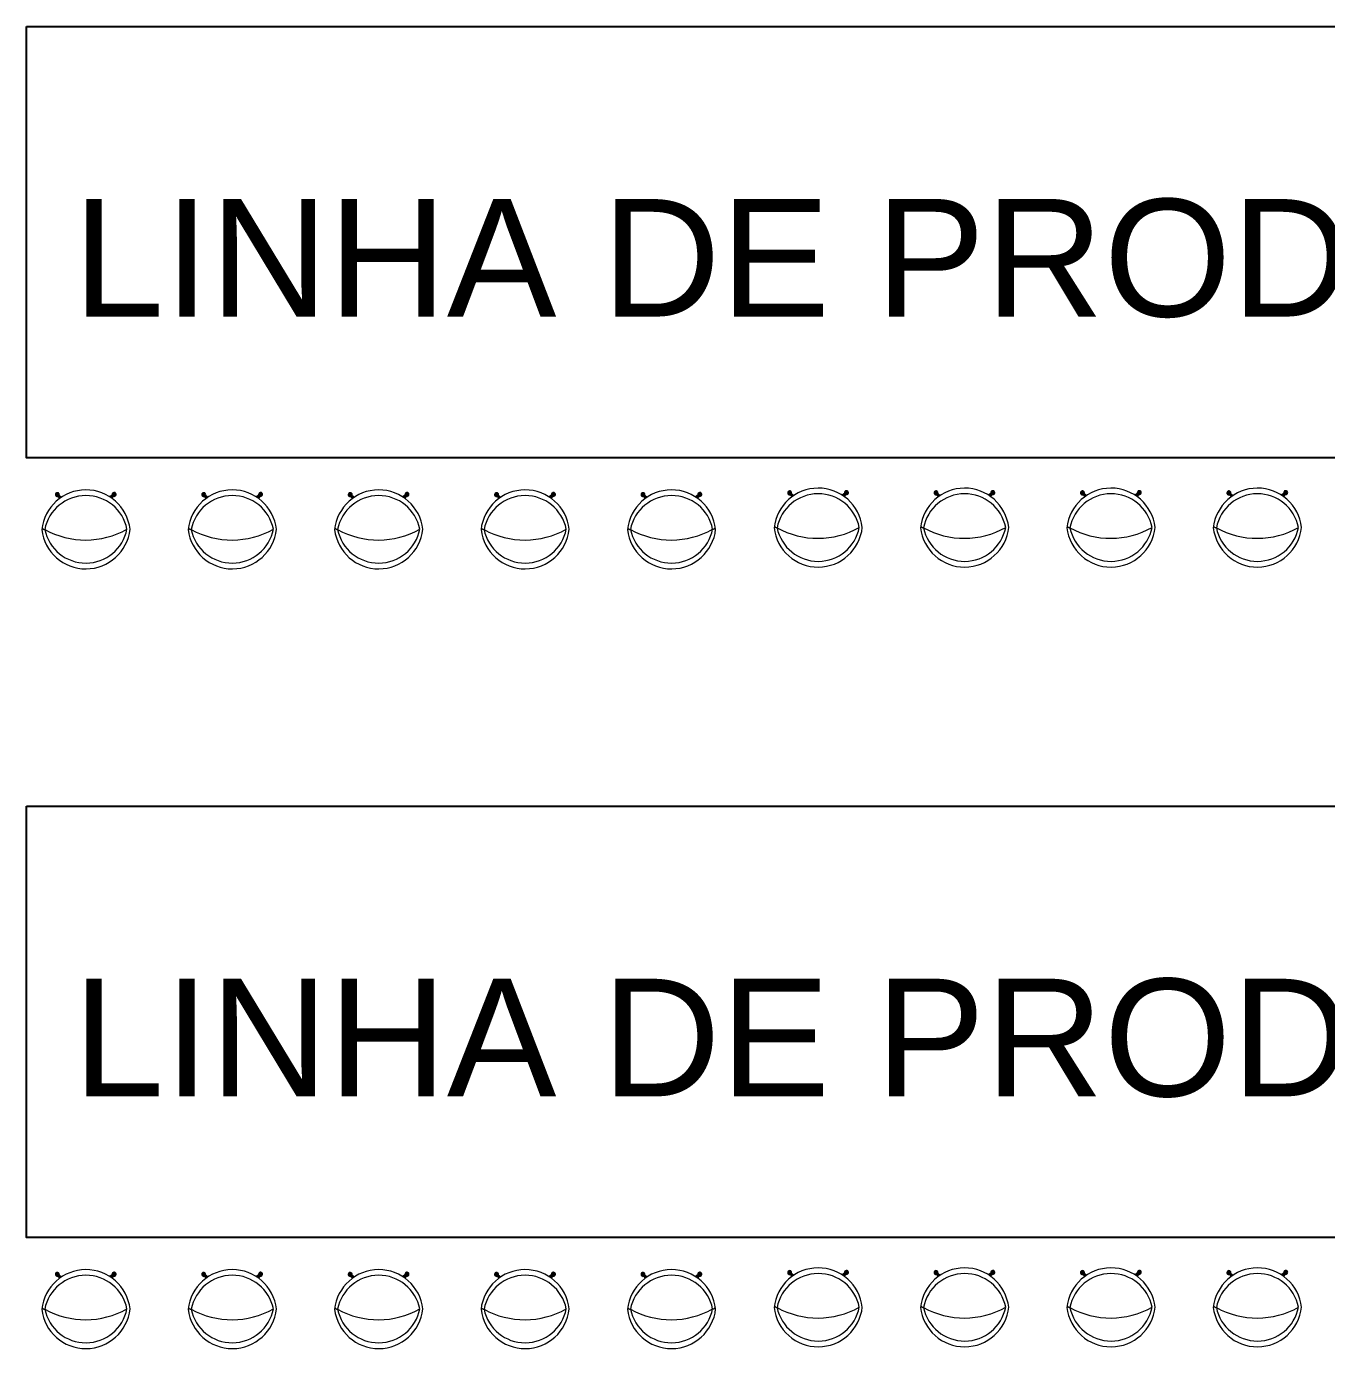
# Model space of a CAD drawing. Header units: metres. Extents: x 257 to 767, y -173 to 1.
# Drawn here: x 321.14 to 326.74, y -105.9 to -100.21 of the extents above; entities that cross this region are included whole.
import ezdxf

# ---------------------------------------------------------------- set-up
doc = ezdxf.new("R2010")
doc.units = ezdxf.units.M
doc.header["$LTSCALE"] = 10
doc.linetypes.add('HIDDEN2', pattern=[4.7625, 3.175, -1.5875])
doc.layers.get('0').update_dxf_attribs({"color": 254})
doc.layers.add('ELETEXTO LUMINÁRIAS', color=254, linetype='Continuous')
doc.layers.add('estofado', color=7, linetype='Continuous', lineweight=25)
doc.styles.add('ARIAL', font='')
doc.styles.get('ARIAL').set_extended_font_data('Arial')

msp = doc.modelspace()

# ---------------------------------------------------------------- hatches: boundary and pattern name
at = {"layer": 'estofado', "linetype": 'ByBlock', "lineweight": 5, "ltscale": 0.2}
h = msp.add_hatch(color=254, dxfattribs=at)
h.dxf.hatch_style = 1
h.set_gradient(color1=(193, 199, 200), one_color=1, tint=1, name='SPHERICAL')
h.paths.add_polyline_path([(324.4279, -102.2142, 0.86376), (324.424, -102.2182), (324.4291, -102.2246, -4.344732), (324.4343, -102.2193)])
h = msp.add_hatch(color=254, dxfattribs=at)
h.dxf.hatch_style = 1
h.set_gradient(color1=(193, 199, 200), one_color=1, tint=1, name='SPHERICAL')
h.paths.add_polyline_path([(324.6629, -102.2183), (324.6693, -102.2132, -0.86376), (324.6733, -102.2171), (324.6682, -102.2235, 4.344732)])
h = msp.add_hatch(color=254, dxfattribs=at)
h.dxf.hatch_style = 1
h.set_gradient(color1=(193, 199, 200), one_color=1, tint=1, name='SPHERICAL')
h.paths.add_polyline_path([(325.0586, -102.2142, 0.86376), (325.0547, -102.2182), (325.0598, -102.2246, -4.344732), (325.065, -102.2193)])
h = msp.add_hatch(color=254, dxfattribs=at)
h.dxf.hatch_style = 1
h.set_gradient(color1=(193, 199, 200), one_color=1, tint=1, name='SPHERICAL')
h.paths.add_polyline_path([(325.2936, -102.2183), (325.3, -102.2132, -0.86376), (325.304, -102.2171), (325.2989, -102.2235, 4.344732)])
h = msp.add_hatch(color=254, dxfattribs=at)
h.dxf.hatch_style = 1
h.set_gradient(color1=(193, 199, 200), one_color=1, tint=1, name='SPHERICAL')
h.paths.add_polyline_path([(325.6893, -102.2142, 0.86376), (325.6853, -102.2182), (325.6905, -102.2246, -4.344732), (325.6957, -102.2193)])
h = msp.add_hatch(color=254, dxfattribs=at)
h.dxf.hatch_style = 1
h.set_gradient(color1=(193, 199, 200), one_color=1, tint=1, name='SPHERICAL')
h.paths.add_polyline_path([(325.9243, -102.2183), (325.9307, -102.2132, -0.86376), (325.9347, -102.2171), (325.9296, -102.2235, 4.344732)])
h = msp.add_hatch(color=254, dxfattribs=at)
h.dxf.hatch_style = 1
h.set_gradient(color1=(193, 199, 200), one_color=1, tint=1, name='SPHERICAL')
h.paths.add_polyline_path([(326.32, -102.2142, 0.86376), (326.316, -102.2182), (326.3211, -102.2246, -4.344732), (326.3264, -102.2193)])
h = msp.add_hatch(color=254, dxfattribs=at)
h.dxf.hatch_style = 1
h.set_gradient(color1=(193, 199, 200), one_color=1, tint=1, name='SPHERICAL')
h.paths.add_polyline_path([(326.555, -102.2183), (326.5613, -102.2132, -0.86376), (326.5653, -102.2171), (326.5603, -102.2235, 4.344732)])
h = msp.add_hatch(color=254, dxfattribs=at)
h.dxf.hatch_style = 1
h.set_gradient(color1=(193, 199, 200), one_color=1, tint=1, name='SPHERICAL')
h.paths.add_polyline_path([(321.2736, -102.2217, 0.86376), (321.2696, -102.2257), (321.2747, -102.2321, -4.344732), (321.28, -102.2268)])
h = msp.add_hatch(color=254, dxfattribs=at)
h.dxf.hatch_style = 1
h.set_gradient(color1=(193, 199, 200), one_color=1, tint=1)
h.paths.add_polyline_path([(321.2816, -102.2408, -0.013586), (321.2902, -102.2348), (321.2736, -102.2217, 0.86376), (321.2696, -102.2257)])
h = msp.add_hatch(color=254, dxfattribs=at)
h.dxf.hatch_style = 1
h.set_gradient(color1=(193, 199, 200), one_color=1, tint=1)
h.paths.add_polyline_path([(321.4984, -102.2339, -0.013586), (321.507, -102.2398), (321.5189, -102.2247, 0.86376), (321.5149, -102.2207)])
h = msp.add_hatch(color=254, dxfattribs=at)
h.dxf.hatch_style = 1
h.set_gradient(color1=(193, 199, 200), one_color=1, tint=1, name='SPHERICAL')
h.paths.add_polyline_path([(321.5086, -102.2258), (321.5149, -102.2207, -0.86376), (321.5189, -102.2247), (321.5139, -102.2311, 4.344732)])
h = msp.add_hatch(color=254, dxfattribs=at)
h.dxf.hatch_style = 1
h.set_gradient(color1=(193, 199, 200), one_color=1, tint=1, name='SPHERICAL')
h.paths.add_polyline_path([(321.9042, -102.2217, 0.86376), (321.9003, -102.2257), (321.9054, -102.2321, -4.344732), (321.9107, -102.2268)])
h = msp.add_hatch(color=254, dxfattribs=at)
h.dxf.hatch_style = 1
h.set_gradient(color1=(193, 199, 200), one_color=1, tint=1)
h.paths.add_polyline_path([(321.9123, -102.2408, -0.013586), (321.9209, -102.2348), (321.9042, -102.2217, 0.86376), (321.9003, -102.2257)])
h = msp.add_hatch(color=254, dxfattribs=at)
h.dxf.hatch_style = 1
h.set_gradient(color1=(193, 199, 200), one_color=1, tint=1)
h.paths.add_polyline_path([(322.1291, -102.2339, -0.013586), (322.1377, -102.2398), (322.1496, -102.2247, 0.86376), (322.1456, -102.2207)])
h = msp.add_hatch(color=254, dxfattribs=at)
h.dxf.hatch_style = 1
h.set_gradient(color1=(193, 199, 200), one_color=1, tint=1, name='SPHERICAL')
h.paths.add_polyline_path([(322.1392, -102.2258), (322.1456, -102.2207, -0.86376), (322.1496, -102.2247), (322.1445, -102.2311, 4.344732)])
h = msp.add_hatch(color=254, dxfattribs=at)
h.dxf.hatch_style = 1
h.set_gradient(color1=(193, 199, 200), one_color=1, tint=1, name='SPHERICAL')
h.paths.add_polyline_path([(322.5349, -102.2217, 0.86376), (322.531, -102.2257), (322.5361, -102.2321, -4.344732), (322.5413, -102.2268)])
h = msp.add_hatch(color=254, dxfattribs=at)
h.dxf.hatch_style = 1
h.set_gradient(color1=(193, 199, 200), one_color=1, tint=1)
h.paths.add_polyline_path([(322.543, -102.2408, -0.013586), (322.5515, -102.2348), (322.5349, -102.2217, 0.86376), (322.531, -102.2257)])
h = msp.add_hatch(color=254, dxfattribs=at)
h.dxf.hatch_style = 1
h.set_gradient(color1=(193, 199, 200), one_color=1, tint=1)
h.paths.add_polyline_path([(322.7598, -102.2339, -0.013586), (322.7684, -102.2398), (322.7803, -102.2247, 0.86376), (322.7763, -102.2207)])
h = msp.add_hatch(color=254, dxfattribs=at)
h.dxf.hatch_style = 1
h.set_gradient(color1=(193, 199, 200), one_color=1, tint=1, name='SPHERICAL')
h.paths.add_polyline_path([(322.7699, -102.2258), (322.7763, -102.2207, -0.86376), (322.7803, -102.2247), (322.7752, -102.2311, 4.344732)])
h = msp.add_hatch(color=254, dxfattribs=at)
h.dxf.hatch_style = 1
h.set_gradient(color1=(193, 199, 200), one_color=1, tint=1, name='SPHERICAL')
h.paths.add_polyline_path([(323.1656, -102.2217, 0.86376), (323.1617, -102.2257), (323.1668, -102.2321, -4.344732), (323.172, -102.2268)])
h = msp.add_hatch(color=254, dxfattribs=at)
h.dxf.hatch_style = 1
h.set_gradient(color1=(193, 199, 200), one_color=1, tint=1)
h.paths.add_polyline_path([(323.1737, -102.2408, -0.013586), (323.1822, -102.2348), (323.1656, -102.2217, 0.86376), (323.1617, -102.2257)])
h = msp.add_hatch(color=254, dxfattribs=at)
h.dxf.hatch_style = 1
h.set_gradient(color1=(193, 199, 200), one_color=1, tint=1)
h.paths.add_polyline_path([(323.3905, -102.2339, -0.013586), (323.399, -102.2398), (323.411, -102.2247, 0.86376), (323.407, -102.2207)])
h = msp.add_hatch(color=254, dxfattribs=at)
h.dxf.hatch_style = 1
h.set_gradient(color1=(193, 199, 200), one_color=1, tint=1, name='SPHERICAL')
h.paths.add_polyline_path([(323.4006, -102.2258), (323.407, -102.2207, -0.86376), (323.411, -102.2247), (323.4059, -102.2311, 4.344732)])
h = msp.add_hatch(color=254, dxfattribs=at)
h.dxf.hatch_style = 1
h.set_gradient(color1=(193, 199, 200), one_color=1, tint=1, name='SPHERICAL')
h.paths.add_polyline_path([(323.7963, -102.2217, 0.86376), (323.7923, -102.2257), (323.7974, -102.2321, -4.344732), (323.8027, -102.2268)])
h = msp.add_hatch(color=254, dxfattribs=at)
h.dxf.hatch_style = 1
h.set_gradient(color1=(193, 199, 200), one_color=1, tint=1)
h.paths.add_polyline_path([(323.8044, -102.2408, -0.013586), (323.8129, -102.2348), (323.7963, -102.2217, 0.86376), (323.7923, -102.2257)])
h = msp.add_hatch(color=254, dxfattribs=at)
h.dxf.hatch_style = 1
h.set_gradient(color1=(193, 199, 200), one_color=1, tint=1)
h.paths.add_polyline_path([(324.0212, -102.2339, -0.013586), (324.0297, -102.2398), (324.0416, -102.2247, 0.86376), (324.0377, -102.2207)])
h = msp.add_hatch(color=254, dxfattribs=at)
h.dxf.hatch_style = 1
h.set_gradient(color1=(193, 199, 200), one_color=1, tint=1, name='SPHERICAL')
h.paths.add_polyline_path([(324.0313, -102.2258), (324.0377, -102.2207, -0.86376), (324.0416, -102.2247), (324.0366, -102.2311, 4.344732)])
h = msp.add_hatch(color=254, dxfattribs=at)
h.dxf.hatch_style = 1
h.set_gradient(color1=(193, 199, 200), one_color=1, tint=1)
h.paths.add_polyline_path([(324.436, -102.2332, -0.013586), (324.4446, -102.2273), (324.4279, -102.2142, 0.86376), (324.424, -102.2182)])
h = msp.add_hatch(color=254, dxfattribs=at)
h.dxf.hatch_style = 1
h.set_gradient(color1=(193, 199, 200), one_color=1, tint=1)
h.paths.add_polyline_path([(324.6528, -102.2264, -0.013586), (324.6614, -102.2323), (324.6733, -102.2171, 0.86376), (324.6693, -102.2132)])
h = msp.add_hatch(color=254, dxfattribs=at)
h.dxf.hatch_style = 1
h.set_gradient(color1=(193, 199, 200), one_color=1, tint=1)
h.paths.add_polyline_path([(325.0667, -102.2332, -0.013586), (325.0752, -102.2273), (325.0586, -102.2142, 0.86376), (325.0547, -102.2182)])
h = msp.add_hatch(color=254, dxfattribs=at)
h.dxf.hatch_style = 1
h.set_gradient(color1=(193, 199, 200), one_color=1, tint=1)
h.paths.add_polyline_path([(325.2835, -102.2264, -0.013586), (325.2921, -102.2323), (325.304, -102.2171, 0.86376), (325.3, -102.2132)])
h = msp.add_hatch(color=254, dxfattribs=at)
h.dxf.hatch_style = 1
h.set_gradient(color1=(193, 199, 200), one_color=1, tint=1)
h.paths.add_polyline_path([(325.6974, -102.2332, -0.013586), (325.7059, -102.2273), (325.6893, -102.2142, 0.86376), (325.6853, -102.2182)])
h = msp.add_hatch(color=254, dxfattribs=at)
h.dxf.hatch_style = 1
h.set_gradient(color1=(193, 199, 200), one_color=1, tint=1)
h.paths.add_polyline_path([(325.9142, -102.2264, -0.013586), (325.9227, -102.2323), (325.9347, -102.2171, 0.86376), (325.9307, -102.2132)])
h = msp.add_hatch(color=254, dxfattribs=at)
h.dxf.hatch_style = 1
h.set_gradient(color1=(193, 199, 200), one_color=1, tint=1)
h.paths.add_polyline_path([(326.3281, -102.2332, -0.013586), (326.3366, -102.2273), (326.32, -102.2142, 0.86376), (326.316, -102.2182)])
h = msp.add_hatch(color=254, dxfattribs=at)
h.dxf.hatch_style = 1
h.set_gradient(color1=(193, 199, 200), one_color=1, tint=1)
h.paths.add_polyline_path([(326.5448, -102.2264, -0.013586), (326.5534, -102.2323), (326.5653, -102.2171, 0.86376), (326.5613, -102.2132)])
h = msp.add_hatch(color=254, dxfattribs=at)
h.dxf.hatch_style = 1
h.set_gradient(color1=(193, 199, 200), one_color=1, tint=1, name='SPHERICAL')
h.paths.add_polyline_path([(324.4279, -105.5724, 0.86376), (324.424, -105.5764), (324.4291, -105.5828, -4.344732), (324.4343, -105.5775)])
h = msp.add_hatch(color=254, dxfattribs=at)
h.dxf.hatch_style = 1
h.set_gradient(color1=(193, 199, 200), one_color=1, tint=1)
h.paths.add_polyline_path([(324.436, -105.5914, -0.013586), (324.4446, -105.5855), (324.4279, -105.5724, 0.86376), (324.424, -105.5764)])
h = msp.add_hatch(color=254, dxfattribs=at)
h.dxf.hatch_style = 1
h.set_gradient(color1=(193, 199, 200), one_color=1, tint=1)
h.paths.add_polyline_path([(324.6528, -105.5846, -0.013586), (324.6614, -105.5905), (324.6733, -105.5753, 0.86376), (324.6693, -105.5714)])
h = msp.add_hatch(color=254, dxfattribs=at)
h.dxf.hatch_style = 1
h.set_gradient(color1=(193, 199, 200), one_color=1, tint=1, name='SPHERICAL')
h.paths.add_polyline_path([(324.6629, -105.5765), (324.6693, -105.5714, -0.86376), (324.6733, -105.5753), (324.6682, -105.5817, 4.344732)])
h = msp.add_hatch(color=254, dxfattribs=at)
h.dxf.hatch_style = 1
h.set_gradient(color1=(193, 199, 200), one_color=1, tint=1, name='SPHERICAL')
h.paths.add_polyline_path([(325.0586, -105.5724, 0.86376), (325.0547, -105.5764), (325.0598, -105.5828, -4.344732), (325.065, -105.5775)])
h = msp.add_hatch(color=254, dxfattribs=at)
h.dxf.hatch_style = 1
h.set_gradient(color1=(193, 199, 200), one_color=1, tint=1)
h.paths.add_polyline_path([(325.0667, -105.5914, -0.013586), (325.0752, -105.5855), (325.0586, -105.5724, 0.86376), (325.0547, -105.5764)])
h = msp.add_hatch(color=254, dxfattribs=at)
h.dxf.hatch_style = 1
h.set_gradient(color1=(193, 199, 200), one_color=1, tint=1)
h.paths.add_polyline_path([(325.2835, -105.5846, -0.013586), (325.2921, -105.5905), (325.304, -105.5753, 0.86376), (325.3, -105.5714)])
h = msp.add_hatch(color=254, dxfattribs=at)
h.dxf.hatch_style = 1
h.set_gradient(color1=(193, 199, 200), one_color=1, tint=1, name='SPHERICAL')
h.paths.add_polyline_path([(325.2936, -105.5765), (325.3, -105.5714, -0.86376), (325.304, -105.5753), (325.2989, -105.5817, 4.344732)])
h = msp.add_hatch(color=254, dxfattribs=at)
h.dxf.hatch_style = 1
h.set_gradient(color1=(193, 199, 200), one_color=1, tint=1, name='SPHERICAL')
h.paths.add_polyline_path([(325.6893, -105.5724, 0.86376), (325.6853, -105.5764), (325.6905, -105.5828, -4.344732), (325.6957, -105.5775)])
h = msp.add_hatch(color=254, dxfattribs=at)
h.dxf.hatch_style = 1
h.set_gradient(color1=(193, 199, 200), one_color=1, tint=1)
h.paths.add_polyline_path([(325.6974, -105.5914, -0.013586), (325.7059, -105.5855), (325.6893, -105.5724, 0.86376), (325.6853, -105.5764)])
h = msp.add_hatch(color=254, dxfattribs=at)
h.dxf.hatch_style = 1
h.set_gradient(color1=(193, 199, 200), one_color=1, tint=1)
h.paths.add_polyline_path([(325.9142, -105.5846, -0.013586), (325.9227, -105.5905), (325.9347, -105.5753, 0.86376), (325.9307, -105.5714)])
h = msp.add_hatch(color=254, dxfattribs=at)
h.dxf.hatch_style = 1
h.set_gradient(color1=(193, 199, 200), one_color=1, tint=1, name='SPHERICAL')
h.paths.add_polyline_path([(325.9243, -105.5765), (325.9307, -105.5714, -0.86376), (325.9347, -105.5753), (325.9296, -105.5817, 4.344732)])
h = msp.add_hatch(color=254, dxfattribs=at)
h.dxf.hatch_style = 1
h.set_gradient(color1=(193, 199, 200), one_color=1, tint=1, name='SPHERICAL')
h.paths.add_polyline_path([(326.32, -105.5724, 0.86376), (326.316, -105.5764), (326.3211, -105.5828, -4.344732), (326.3264, -105.5775)])
h = msp.add_hatch(color=254, dxfattribs=at)
h.dxf.hatch_style = 1
h.set_gradient(color1=(193, 199, 200), one_color=1, tint=1)
h.paths.add_polyline_path([(326.3281, -105.5914, -0.013586), (326.3366, -105.5855), (326.32, -105.5724, 0.86376), (326.316, -105.5764)])
h = msp.add_hatch(color=254, dxfattribs=at)
h.dxf.hatch_style = 1
h.set_gradient(color1=(193, 199, 200), one_color=1, tint=1)
h.paths.add_polyline_path([(326.5448, -105.5846, -0.013586), (326.5534, -105.5905), (326.5653, -105.5753, 0.86376), (326.5613, -105.5714)])
h = msp.add_hatch(color=254, dxfattribs=at)
h.dxf.hatch_style = 1
h.set_gradient(color1=(193, 199, 200), one_color=1, tint=1, name='SPHERICAL')
h.paths.add_polyline_path([(326.555, -105.5765), (326.5613, -105.5714, -0.86376), (326.5653, -105.5753), (326.5603, -105.5817, 4.344732)])
h = msp.add_hatch(color=254, dxfattribs=at)
h.dxf.hatch_style = 1
h.set_gradient(color1=(193, 199, 200), one_color=1, tint=1, name='SPHERICAL')
h.paths.add_polyline_path([(321.2736, -105.5799, 0.86376), (321.2696, -105.5839), (321.2747, -105.5903, -4.344732), (321.28, -105.585)])
h = msp.add_hatch(color=254, dxfattribs=at)
h.dxf.hatch_style = 1
h.set_gradient(color1=(193, 199, 200), one_color=1, tint=1)
h.paths.add_polyline_path([(321.2816, -105.599, -0.013586), (321.2902, -105.593), (321.2736, -105.5799, 0.86376), (321.2696, -105.5839)])
h = msp.add_hatch(color=254, dxfattribs=at)
h.dxf.hatch_style = 1
h.set_gradient(color1=(193, 199, 200), one_color=1, tint=1)
h.paths.add_polyline_path([(321.4984, -105.5921, -0.013586), (321.507, -105.598), (321.5189, -105.5829, 0.86376), (321.5149, -105.5789)])
h = msp.add_hatch(color=254, dxfattribs=at)
h.dxf.hatch_style = 1
h.set_gradient(color1=(193, 199, 200), one_color=1, tint=1, name='SPHERICAL')
h.paths.add_polyline_path([(321.5086, -105.584), (321.5149, -105.5789, -0.86376), (321.5189, -105.5829), (321.5139, -105.5893, 4.344732)])
h = msp.add_hatch(color=254, dxfattribs=at)
h.dxf.hatch_style = 1
h.set_gradient(color1=(193, 199, 200), one_color=1, tint=1, name='SPHERICAL')
h.paths.add_polyline_path([(321.9042, -105.5799, 0.86376), (321.9003, -105.5839), (321.9054, -105.5903, -4.344732), (321.9107, -105.585)])
h = msp.add_hatch(color=254, dxfattribs=at)
h.dxf.hatch_style = 1
h.set_gradient(color1=(193, 199, 200), one_color=1, tint=1)
h.paths.add_polyline_path([(321.9123, -105.599, -0.013586), (321.9209, -105.593), (321.9042, -105.5799, 0.86376), (321.9003, -105.5839)])
h = msp.add_hatch(color=254, dxfattribs=at)
h.dxf.hatch_style = 1
h.set_gradient(color1=(193, 199, 200), one_color=1, tint=1)
h.paths.add_polyline_path([(322.1291, -105.5921, -0.013586), (322.1377, -105.598), (322.1496, -105.5829, 0.86376), (322.1456, -105.5789)])
h = msp.add_hatch(color=254, dxfattribs=at)
h.dxf.hatch_style = 1
h.set_gradient(color1=(193, 199, 200), one_color=1, tint=1, name='SPHERICAL')
h.paths.add_polyline_path([(322.1392, -105.584), (322.1456, -105.5789, -0.86376), (322.1496, -105.5829), (322.1445, -105.5893, 4.344732)])
h = msp.add_hatch(color=254, dxfattribs=at)
h.dxf.hatch_style = 1
h.set_gradient(color1=(193, 199, 200), one_color=1, tint=1, name='SPHERICAL')
h.paths.add_polyline_path([(322.5349, -105.5799, 0.86376), (322.531, -105.5839), (322.5361, -105.5903, -4.344732), (322.5413, -105.585)])
h = msp.add_hatch(color=254, dxfattribs=at)
h.dxf.hatch_style = 1
h.set_gradient(color1=(193, 199, 200), one_color=1, tint=1)
h.paths.add_polyline_path([(322.543, -105.599, -0.013586), (322.5515, -105.593), (322.5349, -105.5799, 0.86376), (322.531, -105.5839)])
h = msp.add_hatch(color=254, dxfattribs=at)
h.dxf.hatch_style = 1
h.set_gradient(color1=(193, 199, 200), one_color=1, tint=1)
h.paths.add_polyline_path([(322.7598, -105.5921, -0.013586), (322.7684, -105.598), (322.7803, -105.5829, 0.86376), (322.7763, -105.5789)])
h = msp.add_hatch(color=254, dxfattribs=at)
h.dxf.hatch_style = 1
h.set_gradient(color1=(193, 199, 200), one_color=1, tint=1, name='SPHERICAL')
h.paths.add_polyline_path([(322.7699, -105.584), (322.7763, -105.5789, -0.86376), (322.7803, -105.5829), (322.7752, -105.5893, 4.344732)])
h = msp.add_hatch(color=254, dxfattribs=at)
h.dxf.hatch_style = 1
h.set_gradient(color1=(193, 199, 200), one_color=1, tint=1, name='SPHERICAL')
h.paths.add_polyline_path([(323.1656, -105.5799, 0.86376), (323.1617, -105.5839), (323.1668, -105.5903, -4.344732), (323.172, -105.585)])
h = msp.add_hatch(color=254, dxfattribs=at)
h.dxf.hatch_style = 1
h.set_gradient(color1=(193, 199, 200), one_color=1, tint=1)
h.paths.add_polyline_path([(323.1737, -105.599, -0.013586), (323.1822, -105.593), (323.1656, -105.5799, 0.86376), (323.1617, -105.5839)])
h = msp.add_hatch(color=254, dxfattribs=at)
h.dxf.hatch_style = 1
h.set_gradient(color1=(193, 199, 200), one_color=1, tint=1)
h.paths.add_polyline_path([(323.3905, -105.5921, -0.013586), (323.399, -105.598), (323.411, -105.5829, 0.86376), (323.407, -105.5789)])
h = msp.add_hatch(color=254, dxfattribs=at)
h.dxf.hatch_style = 1
h.set_gradient(color1=(193, 199, 200), one_color=1, tint=1, name='SPHERICAL')
h.paths.add_polyline_path([(323.4006, -105.584), (323.407, -105.5789, -0.86376), (323.411, -105.5829), (323.4059, -105.5893, 4.344732)])
h = msp.add_hatch(color=254, dxfattribs=at)
h.dxf.hatch_style = 1
h.set_gradient(color1=(193, 199, 200), one_color=1, tint=1, name='SPHERICAL')
h.paths.add_polyline_path([(323.7963, -105.5799, 0.86376), (323.7923, -105.5839), (323.7974, -105.5903, -4.344732), (323.8027, -105.585)])
h = msp.add_hatch(color=254, dxfattribs=at)
h.dxf.hatch_style = 1
h.set_gradient(color1=(193, 199, 200), one_color=1, tint=1)
h.paths.add_polyline_path([(323.8044, -105.599, -0.013586), (323.8129, -105.593), (323.7963, -105.5799, 0.86376), (323.7923, -105.5839)])
h = msp.add_hatch(color=254, dxfattribs=at)
h.dxf.hatch_style = 1
h.set_gradient(color1=(193, 199, 200), one_color=1, tint=1)
h.paths.add_polyline_path([(324.0212, -105.5921, -0.013586), (324.0297, -105.598), (324.0416, -105.5829, 0.86376), (324.0377, -105.5789)])
h = msp.add_hatch(color=254, dxfattribs=at)
h.dxf.hatch_style = 1
h.set_gradient(color1=(193, 199, 200), one_color=1, tint=1, name='SPHERICAL')
h.paths.add_polyline_path([(324.0313, -105.584), (324.0377, -105.5789, -0.86376), (324.0416, -105.5829), (324.0366, -105.5893, 4.344732)])

# ---------------------------------------------------------------- linework, layer by layer
at = {"color": 254}
for points in [[(321.1387, -100.2074), (337.0866, -100.2074), (337.0866, -102.0656), (321.1387, -102.0656)], [(321.1387, -103.5656), (337.0866, -103.5656), (337.0866, -105.4238), (321.1387, -105.4238)]]:
    msp.add_lwpolyline(points, close=True, dxfattribs=at)
at = {"layer": 'estofado', "color": 254, "linetype": 'ByBlock', "lineweight": 5, "ltscale": 0.2}
for p, q in [((321.2696, -102.2257), (321.2816, -102.2408)), ((321.2736, -102.2217), (321.2902, -102.2348)), ((321.5149, -102.2207), (321.4984, -102.2339)), ((321.5189, -102.2247), (321.507, -102.2398)), ((321.9003, -102.2257), (321.9123, -102.2408)), ((321.9042, -102.2217), (321.9209, -102.2348)), ((322.1456, -102.2207), (322.1291, -102.2339)), ((322.1496, -102.2247), (322.1377, -102.2398)), ((322.531, -102.2257), (322.543, -102.2408)), ((322.5349, -102.2217), (322.5515, -102.2348)), ((322.7763, -102.2207), (322.7598, -102.2339)), ((322.7803, -102.2247), (322.7684, -102.2398)), ((323.1617, -102.2257), (323.1737, -102.2408)), ((323.1656, -102.2217), (323.1822, -102.2348)), ((323.407, -102.2207), (323.3905, -102.2339)), ((323.411, -102.2247), (323.399, -102.2398)), ((323.7923, -102.2257), (323.8044, -102.2408)), ((323.7963, -102.2217), (323.8129, -102.2348)), ((324.0377, -102.2207), (324.0212, -102.2339)), ((324.0416, -102.2247), (324.0297, -102.2398)), ((324.424, -102.2182), (324.436, -102.2332)), ((324.4279, -102.2142), (324.4446, -102.2273)), ((324.6693, -102.2132), (324.6528, -102.2264)), ((324.6733, -102.2171), (324.6614, -102.2323)), ((325.0547, -102.2182), (325.0667, -102.2332)), ((325.0586, -102.2142), (325.0752, -102.2273)), ((325.3, -102.2132), (325.2835, -102.2264)), ((325.304, -102.2171), (325.2921, -102.2323)), ((325.6853, -102.2182), (325.6974, -102.2332)), ((325.6893, -102.2142), (325.7059, -102.2273)), ((325.9307, -102.2132), (325.9142, -102.2264)), ((325.9347, -102.2171), (325.9227, -102.2323)), ((326.316, -102.2182), (326.3281, -102.2332)), ((326.32, -102.2142), (326.3366, -102.2273)), ((326.5613, -102.2132), (326.5448, -102.2264)), ((326.5653, -102.2171), (326.5534, -102.2323)), ((324.6693, -105.5714), (324.6528, -105.5846)), ((325.3, -105.5714), (325.2835, -105.5846)), ((325.9307, -105.5714), (325.9142, -105.5846)), ((326.5613, -105.5714), (326.5448, -105.5846)), ((321.2696, -105.5839), (321.2816, -105.599)), ((321.2736, -105.5799), (321.2902, -105.593)), ((321.5149, -105.5789), (321.4984, -105.5921)), ((321.5189, -105.5829), (321.507, -105.598)), ((321.9003, -105.5839), (321.9123, -105.599)), ((321.9042, -105.5799), (321.9209, -105.593)), ((322.1456, -105.5789), (322.1291, -105.5921)), ((322.1496, -105.5829), (322.1377, -105.598)), ((322.531, -105.5839), (322.543, -105.599)), ((322.5349, -105.5799), (322.5515, -105.593)), ((322.7763, -105.5789), (322.7598, -105.5921)), ((322.7803, -105.5829), (322.7684, -105.598)), ((323.1617, -105.5839), (323.1737, -105.599)), ((323.1656, -105.5799), (323.1822, -105.593)), ((323.407, -105.5789), (323.3905, -105.5921)), ((323.411, -105.5829), (323.399, -105.598)), ((323.7923, -105.5839), (323.8044, -105.599)), ((323.7963, -105.5799), (323.8129, -105.593)), ((324.0377, -105.5789), (324.0212, -105.5921)), ((324.0416, -105.5829), (324.0297, -105.598)), ((324.424, -105.5764), (324.436, -105.5914)), ((324.4279, -105.5724), (324.4446, -105.5855)), ((324.6733, -105.5753), (324.6614, -105.5905)), ((325.0547, -105.5764), (325.0667, -105.5914)), ((325.0586, -105.5724), (325.0752, -105.5855)), ((325.304, -105.5753), (325.2921, -105.5905)), ((325.6853, -105.5764), (325.6974, -105.5914)), ((325.6893, -105.5724), (325.7059, -105.5855)), ((325.9347, -105.5753), (325.9227, -105.5905)), ((326.316, -105.5764), (326.3281, -105.5914)), ((326.32, -105.5724), (326.3366, -105.5855)), ((326.5653, -105.5753), (326.5534, -105.5905))]:
    msp.add_line(p, q, dxfattribs=at)
at = {"layer": 'estofado', "color": 254, "lineweight": 13}
for centre, start, end in [((321.395, -102.3947), 6.6064, 173.8871), ((322.0257, -102.3947), 6.6064, 173.8871), ((322.6564, -102.3947), 6.6064, 173.8871), ((323.287, -102.3947), 6.6064, 173.8871), ((323.9177, -102.3947), 6.6064, 173.8871), ((324.5494, -102.3872), 6.6064, 173.8871), ((325.18, -102.3872), 6.6064, 173.8871), ((325.8107, -102.3872), 6.6064, 173.8871), ((326.4414, -102.3872), 6.6064, 173.8871), ((321.3948, -102.3524), 186.6064, 353.8871), ((322.0255, -102.3524), 186.6064, 353.8871), ((322.6562, -102.3524), 186.6064, 353.8871), ((323.2869, -102.3524), 186.6064, 353.8871), ((323.9175, -102.3524), 186.6064, 353.8871), ((324.5492, -102.3448), 186.6064, 353.8871), ((325.1799, -102.3448), 186.6064, 353.8871), ((325.8105, -102.3448), 186.6064, 353.8871), ((326.4412, -102.3448), 186.6064, 353.8871), ((321.395, -105.7529), 6.6064, 173.8871), ((322.0257, -105.7529), 6.6064, 173.8871), ((322.6564, -105.7529), 6.6064, 173.8871), ((323.287, -105.7529), 6.6064, 173.8871), ((323.9177, -105.7529), 6.6064, 173.8871), ((324.5494, -105.7454), 6.6064, 173.8871), ((325.18, -105.7454), 6.6064, 173.8871), ((325.8107, -105.7454), 6.6064, 173.8871), ((326.4414, -105.7454), 6.6064, 173.8871), ((321.3948, -105.7106), 186.6064, 353.8871), ((322.0255, -105.7106), 186.6064, 353.8871), ((322.6562, -105.7106), 186.6064, 353.8871), ((323.2869, -105.7106), 186.6064, 353.8871), ((323.9175, -105.7106), 186.6064, 353.8871), ((324.5492, -105.703), 186.6064, 353.8871), ((325.1799, -105.703), 186.6064, 353.8871), ((325.8105, -105.703), 186.6064, 353.8871), ((326.4412, -105.703), 186.6064, 353.8871)]:
    msp.add_arc(centre, 0.1912, start, end, dxfattribs=at)
at = {"layer": 'estofado', "color": 254, "linetype": 'ByBlock', "lineweight": 5, "ltscale": 0.2}
for centre, radius, start, end in [((324.4263, -102.2165), 0.00855, 341.1701, 289.3234), ((324.671, -102.2154), 0.00855, 251.1701, 199.3234), ((325.0569, -102.2165), 0.00855, 341.1701, 289.3234), ((325.3017, -102.2154), 0.00855, 251.1701, 199.3234), ((325.6876, -102.2165), 0.00855, 341.1701, 289.3234), ((325.9324, -102.2154), 0.00855, 251.1701, 199.3234), ((326.3183, -102.2165), 0.00855, 341.1701, 289.3234), ((326.5631, -102.2154), 0.00855, 251.1701, 199.3234), ((321.2719, -102.224), 0.00855, 341.1701, 289.3234), ((321.2719, -102.224), 0.00284, 53.6085, 216.8851), ((321.5166, -102.223), 0.00855, 251.1701, 199.3234), ((321.5166, -102.223), 0.00284, 323.6085, 126.8851), ((321.9026, -102.224), 0.00855, 341.1701, 289.3234), ((321.9026, -102.224), 0.00284, 53.6085, 216.8851), ((322.1473, -102.223), 0.00855, 251.1701, 199.3234), ((322.1473, -102.223), 0.00284, 323.6085, 126.8851), ((322.5332, -102.224), 0.00855, 341.1701, 289.3234), ((322.5332, -102.224), 0.00284, 53.6085, 216.8851), ((322.778, -102.223), 0.00855, 251.1701, 199.3234), ((322.778, -102.223), 0.00284, 323.6085, 126.8851), ((323.1639, -102.224), 0.00855, 341.1701, 289.3234), ((323.1639, -102.224), 0.00284, 53.6085, 216.8851), ((323.4087, -102.223), 0.00855, 251.1701, 199.3234), ((323.4087, -102.223), 0.00284, 323.6085, 126.8851), ((323.7946, -102.224), 0.00855, 341.1701, 289.3234), ((323.7946, -102.224), 0.00284, 53.6085, 216.8851), ((324.0394, -102.223), 0.00855, 251.1701, 199.3234), ((324.0394, -102.223), 0.00284, 323.6085, 126.8851), ((324.4263, -102.2165), 0.00284, 53.6085, 216.8851), ((324.671, -102.2154), 0.00284, 323.6085, 126.8851), ((325.0569, -102.2165), 0.00284, 53.6085, 216.8851), ((325.3017, -102.2154), 0.00284, 323.6085, 126.8851), ((325.6876, -102.2165), 0.00284, 53.6085, 216.8851), ((325.9324, -102.2154), 0.00284, 323.6085, 126.8851), ((326.3183, -102.2165), 0.00284, 53.6085, 216.8851), ((326.5631, -102.2154), 0.00284, 323.6085, 126.8851), ((324.4263, -105.5747), 0.00855, 341.1701, 289.3234), ((324.4263, -105.5747), 0.00284, 53.6085, 216.8851), ((324.671, -105.5736), 0.00855, 251.1701, 199.3234), ((324.671, -105.5736), 0.00284, 323.6085, 126.8851), ((325.0569, -105.5747), 0.00855, 341.1701, 289.3234), ((325.0569, -105.5747), 0.00284, 53.6085, 216.8851), ((325.3017, -105.5736), 0.00855, 251.1701, 199.3234), ((325.3017, -105.5736), 0.00284, 323.6085, 126.8851), ((325.6876, -105.5747), 0.00855, 341.1701, 289.3234), ((325.6876, -105.5747), 0.00284, 53.6085, 216.8851), ((325.9324, -105.5736), 0.00855, 251.1701, 199.3234), ((325.9324, -105.5736), 0.00284, 323.6085, 126.8851), ((326.3183, -105.5747), 0.00855, 341.1701, 289.3234), ((326.3183, -105.5747), 0.00284, 53.6085, 216.8851), ((326.5631, -105.5736), 0.00855, 251.1701, 199.3234), ((326.5631, -105.5736), 0.00284, 323.6085, 126.8851), ((321.2719, -105.5822), 0.00855, 341.1701, 289.3234), ((321.2719, -105.5822), 0.00284, 53.6085, 216.8851), ((321.5166, -105.5812), 0.00855, 251.1701, 199.3234), ((321.5166, -105.5812), 0.00284, 323.6085, 126.8851), ((321.9026, -105.5822), 0.00855, 341.1701, 289.3234), ((321.9026, -105.5822), 0.00284, 53.6085, 216.8851), ((322.1473, -105.5812), 0.00855, 251.1701, 199.3234), ((322.1473, -105.5812), 0.00284, 323.6085, 126.8851), ((322.5332, -105.5822), 0.00855, 341.1701, 289.3234), ((322.5332, -105.5822), 0.00284, 53.6085, 216.8851), ((322.778, -105.5812), 0.00855, 251.1701, 199.3234), ((322.778, -105.5812), 0.00284, 323.6085, 126.8851), ((323.1639, -105.5822), 0.00855, 341.1701, 289.3234), ((323.1639, -105.5822), 0.00284, 53.6085, 216.8851), ((323.4087, -105.5812), 0.00855, 251.1701, 199.3234), ((323.4087, -105.5812), 0.00284, 323.6085, 126.8851), ((323.7946, -105.5822), 0.00855, 341.1701, 289.3234), ((323.7946, -105.5822), 0.00284, 53.6085, 216.8851), ((324.0394, -105.5812), 0.00855, 251.1701, 199.3234), ((324.0394, -105.5812), 0.00284, 323.6085, 126.8851)]:
    msp.add_arc(centre, radius, start, end, dxfattribs=at)
at = {"layer": 'estofado', "color": 254, "linetype": 'HIDDEN2', "lineweight": 5, "ltscale": 0.2}
for centre, radius, start, end in [((321.395, -102.4083), 0.1804, 11.3676, 169.1259), ((322.0257, -102.4083), 0.1804, 11.3676, 169.1259), ((322.6564, -102.4083), 0.1804, 11.3676, 169.1259), ((323.2871, -102.4083), 0.1804, 11.3676, 169.1259), ((323.9178, -102.4083), 0.1804, 11.3676, 169.1259), ((324.5494, -102.4008), 0.1804, 11.3676, 169.1259), ((325.1801, -102.4008), 0.1804, 11.3676, 169.1259), ((325.8108, -102.4008), 0.1804, 11.3676, 169.1259), ((326.4415, -102.4008), 0.1804, 11.3676, 169.1259), ((321.219, -102.3592), 0.0152, 210.3093, 266.1238), ((321.3935, -102.0558), 0.3637, 241.1298, 299.3637), ((321.3947, -102.3383), 0.1805, 191.5256, 348.9679), ((321.8496, -102.3592), 0.0152, 210.3093, 266.1238), ((322.0242, -102.0558), 0.3637, 241.1298, 299.3637), ((322.0254, -102.3383), 0.1805, 191.5256, 348.9679), ((322.4803, -102.3592), 0.0152, 210.3093, 266.1238), ((322.6549, -102.0558), 0.3637, 241.1298, 299.3637), ((322.6561, -102.3383), 0.1805, 191.5256, 348.9679), ((323.111, -102.3592), 0.0152, 210.3093, 266.1238), ((323.2856, -102.0558), 0.3637, 241.1298, 299.3637), ((323.2868, -102.3383), 0.1805, 191.5256, 348.9679), ((323.7417, -102.3592), 0.0152, 210.3093, 266.1238), ((323.9163, -102.0558), 0.3637, 241.1298, 299.3637), ((323.9175, -102.3383), 0.1805, 191.5256, 348.9679), ((324.0934, -102.3577), 0.0152, 274.3697, 330.1843), ((324.3733, -102.3516), 0.0152, 210.3093, 266.1238), ((324.5479, -102.0483), 0.3637, 241.1298, 299.3637), ((324.5491, -102.3307), 0.1805, 191.5256, 348.9679), ((325.004, -102.3516), 0.0152, 210.3093, 266.1238), ((325.1786, -102.0483), 0.3637, 241.1298, 299.3637), ((325.1798, -102.3307), 0.1805, 191.5256, 348.9679), ((325.6347, -102.3516), 0.0152, 210.3093, 266.1238), ((325.8093, -102.0483), 0.3637, 241.1298, 299.3637), ((325.8105, -102.3307), 0.1805, 191.5256, 348.9679), ((326.2654, -102.3516), 0.0152, 210.3093, 266.1238), ((326.44, -102.0483), 0.3637, 241.1298, 299.3637), ((326.4412, -102.3307), 0.1805, 191.5256, 348.9679), ((321.395, -105.7665), 0.1804, 11.3676, 169.1259), ((322.0257, -105.7665), 0.1804, 11.3676, 169.1259), ((322.6564, -105.7665), 0.1804, 11.3676, 169.1259), ((323.2871, -105.7665), 0.1804, 11.3676, 169.1259), ((323.9178, -105.7665), 0.1804, 11.3676, 169.1259), ((324.5494, -105.759), 0.1804, 11.3676, 169.1259), ((325.1801, -105.759), 0.1804, 11.3676, 169.1259), ((325.8108, -105.759), 0.1804, 11.3676, 169.1259), ((326.4415, -105.759), 0.1804, 11.3676, 169.1259), ((321.219, -105.7174), 0.0152, 210.3093, 266.1238), ((321.3935, -105.414), 0.3637, 241.1298, 299.3637), ((321.3947, -105.6964), 0.1805, 191.5256, 348.9679), ((321.8496, -105.7174), 0.0152, 210.3093, 266.1238), ((322.0242, -105.414), 0.3637, 241.1298, 299.3637), ((322.0254, -105.6964), 0.1805, 191.5256, 348.9679), ((322.4803, -105.7174), 0.0152, 210.3093, 266.1238), ((322.6549, -105.414), 0.3637, 241.1298, 299.3637), ((322.6561, -105.6964), 0.1805, 191.5256, 348.9679), ((323.111, -105.7174), 0.0152, 210.3093, 266.1238), ((323.2856, -105.414), 0.3637, 241.1298, 299.3637), ((323.2868, -105.6964), 0.1805, 191.5256, 348.9679), ((323.7417, -105.7174), 0.0152, 210.3093, 266.1238), ((323.9163, -105.414), 0.3637, 241.1298, 299.3637), ((323.9175, -105.6964), 0.1805, 191.5256, 348.9679), ((324.0934, -105.7159), 0.0152, 274.3697, 330.1843), ((324.3733, -105.7098), 0.0152, 210.3093, 266.1238), ((324.5479, -105.4065), 0.3637, 241.1298, 299.3637), ((324.5491, -105.6889), 0.1805, 191.5256, 348.9679), ((325.004, -105.7098), 0.0152, 210.3093, 266.1238), ((325.1786, -105.4065), 0.3637, 241.1298, 299.3637), ((325.1798, -105.6889), 0.1805, 191.5256, 348.9679), ((325.6347, -105.7098), 0.0152, 210.3093, 266.1238), ((325.8093, -105.4065), 0.3637, 241.1298, 299.3637), ((325.8105, -105.6889), 0.1805, 191.5256, 348.9679), ((326.2654, -105.7098), 0.0152, 210.3093, 266.1238), ((326.44, -105.4065), 0.3637, 241.1298, 299.3637), ((326.4412, -105.6889), 0.1805, 191.5256, 348.9679)]:
    msp.add_arc(centre, radius, start, end, dxfattribs=at)

# ---------------------------------------------------------------- texts
at = {"layer": 'ELETEXTO LUMINÁRIAS', "color": 254, "ltscale": 0.05, "style": 'ARIAL'}
for s, p in [('LINHA DE PRODUÇÃO 1 - 50kW', (321.3388, -101.457)), ('LINHA DE PRODUÇÃO 2 - 50kW', (321.3388, -104.8152))]:
    msp.add_text(s, height=0.50625, rotation=360, dxfattribs=at).set_placement(p)

doc.saveas('drawing.dxf')
